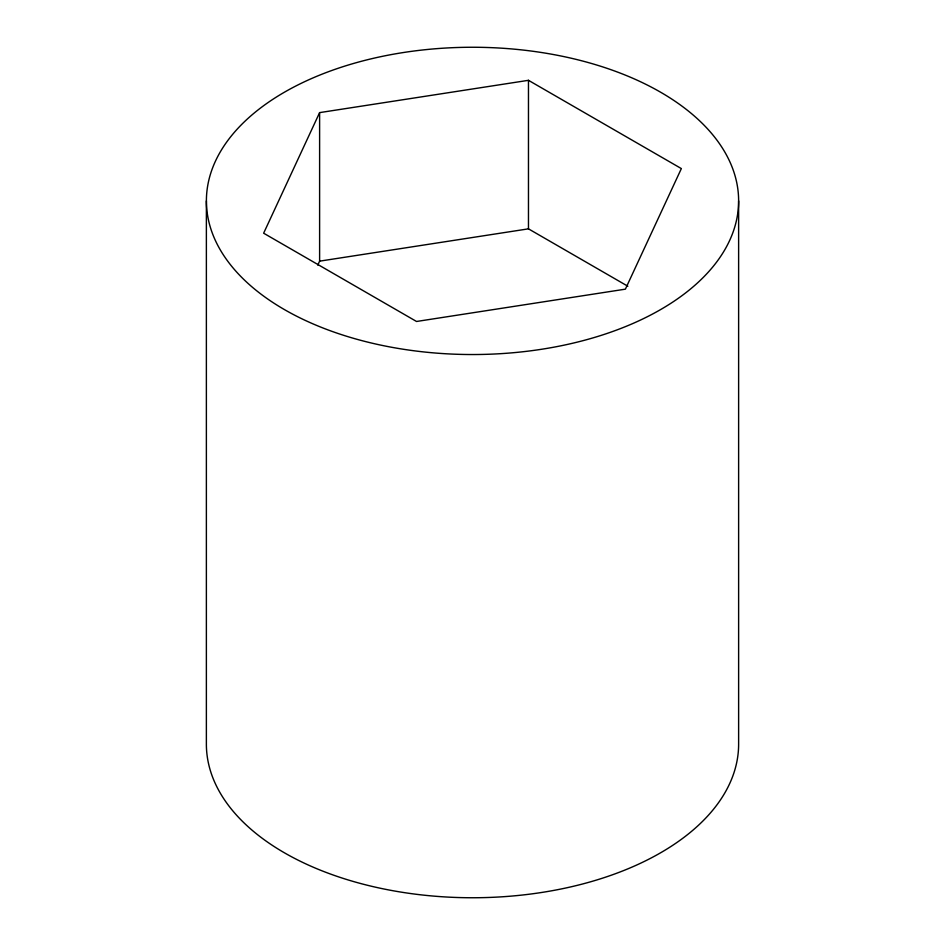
<?xml version="1.0" encoding="UTF-8"?>
<svg xmlns="http://www.w3.org/2000/svg" width="945" height="945" viewBox="0 0 945 945"><rect width="100%" height="100%" fill="white"/><g stroke="black" fill="none" stroke-linecap="round" stroke-linejoin="round"><path stroke-width="1.42" d="M319.611 112.62L263.643 233.202L416.532 321.477L625.389 289.158L681.357 168.588L528.468 80.313L319.611 112.62L319.611 261.151L317.768 265.132M319.611 261.151L528.468 228.844L627.846 286.229M738.624 200.895A266.124 153.645 0 0 1 339.444 333.951A266.124 153.645 0 0 1 339.444 67.839A266.124 153.645 0 0 1 738.624 200.895L738.624 744.105A266.124 153.645 0 0 1 472.5 897.75A266.124 153.645 0 0 1 206.376 744.105L206.376 200.895M528.468 80.313L528.468 228.844"/></g></svg>
